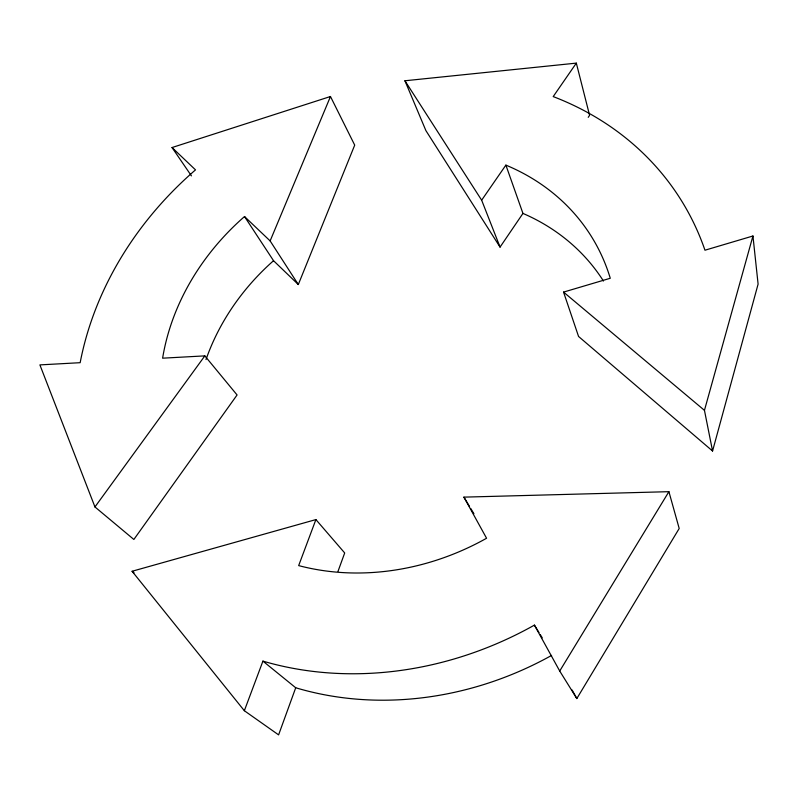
<?xml version="1.0" encoding="UTF-8"?>
<svg xmlns="http://www.w3.org/2000/svg" width="798" height="798" viewBox="0 0 798 798"><rect width="100%" height="100%" fill="white"/><g stroke="black" fill="none" stroke-linecap="round" stroke-linejoin="round"><path stroke-width="1.2" d="M505.882 165.116A237.624 202.453 -30.6 0 1 610.27 278.263L563.558 292.098L578.56 336.467L712.564 451.01L758.1 284.108L752.943 235.999L704.963 250.213A333.773 285.315 -30.7 0 0 553.204 96.588L576.326 63.122L404.935 80.768L425.903 130.623L500.057 247.101L522.949 213.415L505.882 165.116L481.653 200.188L500.057 247.101M712.564 451.01L704.454 410.342L752.943 235.999M551.608 655.417A316.337 275.5 -30.7 0 1 295.719 687.766L278.602 734.878L244.348 710.719L132.089 571.268L315.898 519.588L344.696 552.954L337.983 571.428M244.348 710.719L262.921 661.123A333.773 285.315 -30.7 0 0 534.421 625.113L538.989 632.535M315.898 519.588L298.671 565.602A237.624 202.453 -30.6 0 0 486.571 538.251L463.907 497.134L668.904 491.678L679.198 528.485L576.824 698.559L559.717 671.028L534.421 625.113M172.039 147.54L195.51 169.874A333.773 285.315 -30.7 0 0 80.159 362.691L39.9 364.895L94.952 506.949L133.864 539.468L237.076 394.97L204.837 355.878L162.612 358.182A237.624 202.453 -30.6 0 1 244.517 216.537L273.534 260.707L298.312 284.537L354.711 145.126L330.472 96.508L172.039 147.54L191.44 175.879M298.312 284.537L270.133 240.916L330.472 96.508M559.717 671.028L668.904 491.678M588.226 117.326L589.592 115.321L576.326 63.122M94.952 506.949L204.837 355.878M132.089 571.268L134.044 572.814M262.921 661.123L295.719 687.766M563.558 292.098L704.454 410.342M244.517 216.537L270.133 240.916M404.935 80.768L481.653 200.188M540.296 634.659L542.251 637.841M463.907 497.134L469.533 506.471M470.78 508.535L473.902 513.722M572.106 690.021L576.824 698.559M206.004 359.559A225.285 195.61 -30.7 0 1 273.534 260.707M522.949 213.415A225.285 195.61 -30.7 0 1 603.448 281.036"/></g></svg>
